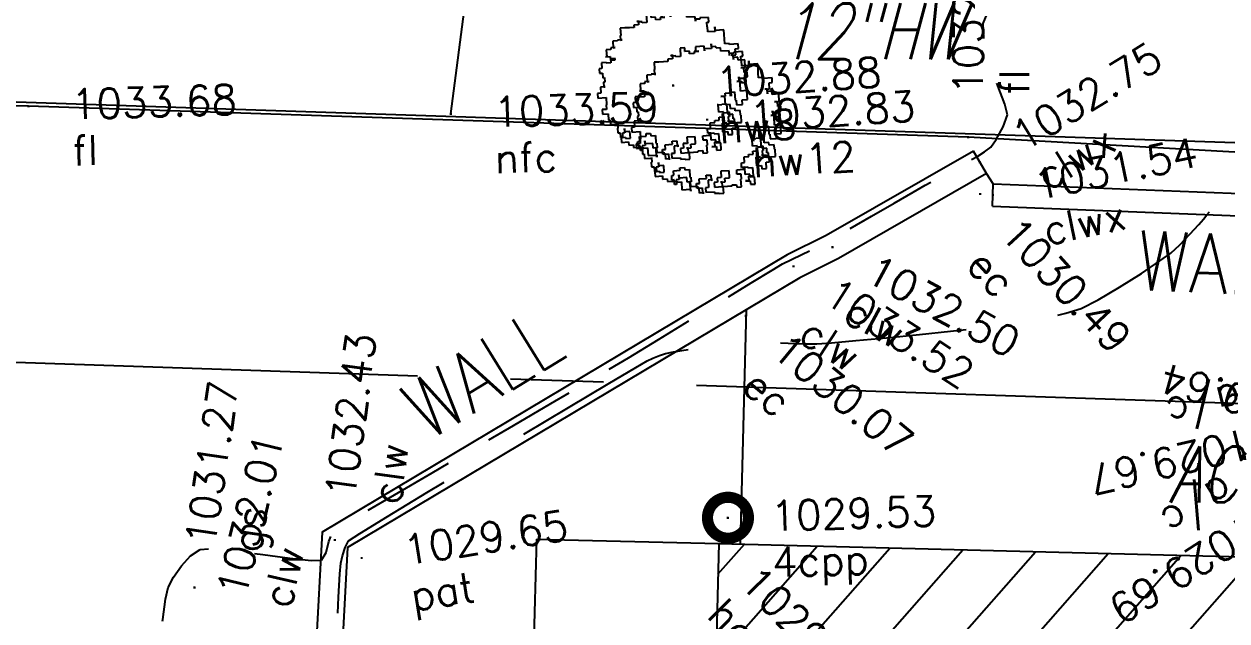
# Model space of a CAD drawing. Extents: x 1086 to 1385, y 787 to 1056.
# Drawn here: x 1206.49 to 1238.8, y 901.5 to 917.54 of the extents above; entities that cross this region are included whole.
import ezdxf

# ---------------------------------------------------------------- set-up
doc = ezdxf.new("R2010")
doc.units = 0
doc.header["$LTSCALE"] = 20
doc.header["$MEASUREMENT"] = 0
doc.header["$PDMODE"] = 2
doc.header["$PDSIZE"] = 0.025
for name, pattern in [('CENTER2', [1.125, 0.75, -0.125, 0.125, -0.125]), ('HIDDEN', [0.375, 0.25, -0.125]), ('HIDDEN2', [0.1875, 0.125, -0.0625])]:
    doc.linetypes.add(name, pattern=pattern)
doc.layers.get('0').update_dxf_attribs({"linetype": 'CONTINUOUS'})
for name, color, linetype in [('BSL', 1, 'CENTER2'), ('CONC', 8, 'CONTINUOUS'), ('CONT-MJR', 41, 'HIDDEN'), ('CONT-MNR', 35, 'HIDDEN2'), ('DESC', 2, 'CONTINUOUS'), ('ELEV', 6, 'CONTINUOUS'), ('FNCE', 1, 'FENCELINE3'), ('HATCH', 1, 'CONTINUOUS'), ('HOUSE', 7, 'CONTINUOUS'), ('PL', 5, 'CONTINUOUS'), ('PTS', 2, 'CONTINUOUS'), ('PTS-GS', 6, 'CONTINUOUS'), ('PTS-TREES', 1, 'CONTINUOUS'), ('TEXTM', 2, 'CONTINUOUS'), ('TREE-LBLS', 1, 'CONTINUOUS'), ('TREES', 84, 'CONTINUOUS'), ('WALL', 191, 'CONTINUOUS')]:
    doc.layers.add(name, color=color, linetype=linetype)
doc.styles.add('L60', font='simplex.shx', dxfattribs={"width": 0.75, "oblique": 15, "height": 1.5})
doc.styles.add('L80', font='simplex.shx', dxfattribs={"width": 0.85, "height": 1.6})
doc.styles.add('S6', font='SIMPLEX', dxfattribs={"height": 0.083333})
doc.styles.get("Standard").update_dxf_attribs({"font": 'ROMANS'})
doc.linetypes.add('FENCELINE3', pattern='A,0.09,-0.09,["X",STANDARD,S=0.05,R=0,X=-0.065,Y=-0.017],0', length=0.18)

# ---------------------------------------------------------------- blocks, each defined once
blk = doc.blocks.new('POINT')
blk.add_point((0, 0))
at = {"layer": 'DESC', "style": 'S6'}
blk.add_attdef('DESC', (0.1191, -0.1698), '', height=0.0833, dxfattribs=at)
at = {"layer": 'ELEV', "style": 'S6'}
blk.add_attdef('ELEV', (0.1191, -0.0403), '', height=0.0833, dxfattribs=at)
blk = doc.blocks.new('CG_T30')
for p, q in [((-0.03, 0.1225), (-0.0378, 0.1225)), ((-0.0378, 0.1225), (-0.0378, 0.1087)), ((-0.03, 0.1165), (-0.03, 0.1225)), ((0.0027, 0.1233), (-0.012, 0.1233)), ((-0.012, 0.1233), (-0.012, 0.1233)), ((-0.012, 0.1233), (-0.012, 0.1156)), ((0.0027, 0.1156), (0.0027, 0.1233)), ((0.0148, 0.1217), (0.0148, 0.1268)), ((0.0148, 0.1268), (0.0148, 0.119)), ((0.0226, 0.1217), (0.0148, 0.1217)), ((0.0226, 0.119), (0.0226, 0.1217)), ((-0.0749, 0.1017), (-0.0826, 0.1017)), ((-0.0826, 0.1017), (-0.0826, 0.0897)), ((-0.0671, 0.1017), (-0.0749, 0.1017)), ((-0.0749, 0.1017), (-0.0749, 0.1017)), ((-0.0594, 0.1017), (-0.0671, 0.1017)), ((-0.0671, 0.1017), (-0.0671, 0.1017)), ((-0.0516, 0.1053), (-0.0594, 0.1053)), ((-0.0594, 0.1053), (-0.0594, 0.1017)), ((-0.0534, 0.1113), (-0.0542, 0.1113)), ((-0.0542, 0.1113), (-0.0542, 0.1113)), ((-0.0534, 0.1104), (-0.0534, 0.1113)), ((-0.0455, 0.1104), (-0.0534, 0.1104)), ((-0.0516, 0.113), (-0.0516, 0.1053)), ((-0.0516, 0.1053), (-0.0516, 0.1053)), ((-0.0455, 0.1087), (-0.0455, 0.1104)), ((-0.0378, 0.1087), (-0.0455, 0.1087)), ((-0.0378, 0.1087), (-0.0378, 0.1087)), ((-0.0223, 0.1165), (-0.03, 0.1165)), ((-0.0223, 0.1121), (-0.0223, 0.1165)), ((-0.0145, 0.1121), (-0.0223, 0.1121)), ((-0.0068, 0.1156), (-0.0145, 0.1156)), ((-0.0145, 0.1156), (-0.0145, 0.1121)), ((-0.012, 0.1156), (-0.0068, 0.1156)), ((0.0148, 0.119), (0.0027, 0.119)), ((0.0027, 0.119), (0.0027, 0.1156)), ((0.0303, 0.119), (0.0226, 0.119)), ((0.0303, 0.113), (0.0303, 0.119)), ((0.0441, 0.113), (0.0303, 0.113)), ((0.0441, 0.1053), (0.0441, 0.113)), ((0.0518, 0.1087), (0.0441, 0.1087)), ((0.0441, 0.1087), (0.0441, 0.1053)), ((0.0665, 0.1104), (0.0518, 0.1104)), ((0.0518, 0.1104), (0.0518, 0.1087)), ((0.0631, 0.0949), (0.0631, 0.1026)), ((0.0631, 0.1026), (0.0665, 0.1026)), ((0.0665, 0.1026), (0.0665, 0.1104)), ((-0.0887, 0.0811), (-0.0964, 0.0811)), ((-0.0964, 0.0811), (-0.0964, 0.0698)), ((-0.0809, 0.0819), (-0.0887, 0.0819)), ((-0.0887, 0.0819), (-0.0887, 0.0811)), ((-0.0826, 0.0897), (-0.0835, 0.0897)), ((-0.0835, 0.0897), (-0.0835, 0.0819)), ((-0.0835, 0.0819), (-0.0809, 0.0819)), ((0.0639, 0.0949), (0.0631, 0.0949)), ((0.0639, 0.0862), (0.0639, 0.0949)), ((0.076, 0.0862), (0.0639, 0.0862)), ((0.076, 0.088), (0.076, 0.094)), ((0.076, 0.094), (0.076, 0.0862)), ((0.0907, 0.088), (0.076, 0.088)), ((0.0907, 0.0802), (0.0907, 0.088)), ((-0.1008, 0.0673), (-0.1085, 0.0673)), ((-0.1085, 0.0673), (-0.1085, 0.0552)), ((-0.093, 0.0698), (-0.1008, 0.0698)), ((-0.1008, 0.0698), (-0.1008, 0.0673)), ((-0.0964, 0.0698), (-0.093, 0.0698)), ((0.0907, 0.0725), (0.0907, 0.0802)), ((0.0907, 0.0802), (0.0907, 0.0802)), ((0.0907, 0.0647), (0.0907, 0.0725)), ((0.0907, 0.0725), (0.0907, 0.0725)), ((0.0984, 0.0647), (0.0907, 0.0647)), ((0.0907, 0.0647), (0.0907, 0.0647)), ((0.0984, 0.0629), (0.0984, 0.0647)), ((0.1131, 0.0629), (0.0984, 0.0629)), ((0.1131, 0.0552), (0.1131, 0.0629)), ((-0.1102, 0.0457), (-0.118, 0.0457)), ((-0.118, 0.0457), (-0.118, 0.0362)), ((-0.1085, 0.0552), (-0.1102, 0.0552)), ((-0.1102, 0.0552), (-0.1024, 0.0552)), ((-0.1102, 0.0448), (-0.1102, 0.0457)), ((-0.1024, 0.0448), (-0.1102, 0.0448)), ((-0.1024, 0.0552), (-0.1024, 0.0491)), ((-0.0947, 0.0517), (-0.1024, 0.0517)), ((-0.1024, 0.0517), (-0.1024, 0.0448)), ((-0.1024, 0.0491), (-0.0947, 0.0491)), ((-0.0947, 0.0491), (-0.0947, 0.0517)), ((0.1036, 0.0448), (0.1001, 0.0448)), ((0.1001, 0.0448), (0.1079, 0.0448)), ((0.1036, 0.037), (0.1036, 0.0448)), ((0.1114, 0.0406), (0.1036, 0.0406)), ((0.1036, 0.0406), (0.1036, 0.037)), ((0.1079, 0.0448), (0.1079, 0.0552)), ((0.1079, 0.0552), (0.1131, 0.0552)), ((0.1114, 0.0354), (0.1114, 0.0406)), ((-0.118, 0.0362), (-0.1223, 0.0362)), ((-0.1223, 0.0362), (-0.1223, 0.0284)), ((-0.1223, 0.0284), (-0.1171, 0.0284)), ((-0.1171, 0.0284), (-0.1171, 0.0206)), ((-0.1171, 0.0206), (-0.1145, 0.0206)), ((-0.1145, 0.0206), (-0.1145, 0.0129)), ((0.1226, 0.0354), (0.1114, 0.0354)), ((0.12, 0.0224), (0.1148, 0.0224)), ((0.1148, 0.0224), (0.1226, 0.0224)), ((0.12, 0.0146), (0.12, 0.0224)), ((0.1226, 0.0224), (0.1226, 0.0354)), ((-0.1145, 0.0051), (-0.1223, 0.0051)), ((-0.1223, 0.0051), (-0.1223, -0.0052)), ((-0.1145, 0.0129), (-0.1163, 0.0129)), ((-0.1163, 0.0129), (-0.1163, 0.0051)), ((-0.1163, 0.0051), (-0.1145, 0.0051)), ((0.1105, 0), (0.1071, 0)), ((0.1071, 0), (0.1148, 0)), ((0.1105, 0.0051), (0.1105, 0.0078)), ((0.1105, 0.0078), (0.1105, 0)), ((0.1182, 0.0051), (0.1105, 0.0051)), ((0.1123, -0.0026), (0.1123, 0.0051)), ((0.1123, 0.0051), (0.1182, 0.0051)), ((0.1148, 0), (0.1148, -0.0026)), ((0.1251, 0.0146), (0.12, 0.0146)), ((0.1226, -0.0026), (0.1226, 0.0069)), ((0.1226, 0.0069), (0.1251, 0.0069)), ((0.1251, 0.0069), (0.1251, 0.0146)), ((-0.1223, -0.0052), (-0.1275, -0.0052)), ((-0.1275, -0.0052), (-0.1275, -0.013)), ((-0.1275, -0.013), (-0.1137, -0.013)), ((-0.1137, -0.013), (-0.1137, -0.025)), ((0.0864, -0.0234), (0.0864, -0.0182)), ((0.0864, -0.0182), (0.0941, -0.0182)), ((0.0941, -0.0182), (0.0941, -0.0173)), ((0.0941, -0.0173), (0.1019, -0.0173)), ((0.1019, -0.0173), (0.1019, -0.0311)), ((0.1123, -0.0164), (0.1123, -0.0026)), ((0.1123, -0.0026), (0.1123, -0.0026)), ((0.1226, -0.0164), (0.1123, -0.0164)), ((0.1148, -0.0026), (0.1226, -0.0026)), ((0.1226, -0.0311), (0.1226, -0.0164)), ((-0.1145, -0.0328), (-0.1215, -0.0328)), ((-0.1215, -0.0328), (-0.1215, -0.0406)), ((-0.1137, -0.025), (-0.1145, -0.025)), ((-0.1145, -0.025), (-0.1145, -0.0328)), ((0.0734, -0.0371), (0.0717, -0.0371)), ((0.0717, -0.0371), (0.0795, -0.0371)), ((0.0734, -0.0492), (0.0734, -0.0371)), ((0.0855, -0.0234), (0.0786, -0.0234)), ((0.0786, -0.0234), (0.0864, -0.0234)), ((0.0795, -0.0371), (0.0795, -0.0363)), ((0.0795, -0.0363), (0.0872, -0.0363)), ((0.0855, -0.038), (0.0855, -0.0234)), ((0.0932, -0.038), (0.0855, -0.038)), ((0.0872, -0.0363), (0.0872, -0.0501)), ((0.0932, -0.0449), (0.0932, -0.038)), ((0.1019, -0.0311), (0.1036, -0.0311)), ((0.1036, -0.0311), (0.1036, -0.0389)), ((0.1036, -0.0389), (0.1139, -0.0389)), ((0.1139, -0.0389), (0.1139, -0.0311)), ((0.1139, -0.0311), (0.1226, -0.0311)), ((0.1139, -0.0389), (0.1139, -0.0389)), ((-0.1215, -0.0406), (-0.112, -0.0406)), ((-0.112, -0.0406), (-0.112, -0.0509)), ((-0.112, -0.0509), (-0.1094, -0.0509)), ((-0.1094, -0.0509), (-0.1094, -0.0587)), ((-0.1094, -0.0587), (-0.0973, -0.0587)), ((-0.0973, -0.0587), (-0.0973, -0.0578)), ((-0.0973, -0.0578), (-0.0973, -0.0656)), ((0.0812, -0.0492), (0.0734, -0.0492)), ((0.0734, -0.063), (0.0734, -0.0578)), ((0.0734, -0.0578), (0.0812, -0.0578)), ((0.0812, -0.0518), (0.0812, -0.0492)), ((0.0889, -0.0518), (0.0812, -0.0518)), ((0.0812, -0.0578), (0.0812, -0.0682)), ((0.0872, -0.0501), (0.0907, -0.0501)), ((0.0889, -0.0544), (0.0889, -0.0518)), ((0.0967, -0.0544), (0.0889, -0.0544)), ((0.0907, -0.0578), (0.0889, -0.0578)), ((0.0889, -0.0578), (0.0889, -0.0656)), ((0.0907, -0.0501), (0.0907, -0.0578)), ((0.101, -0.0449), (0.0932, -0.0449)), ((0.0967, -0.0621), (0.0967, -0.0544)), ((0.0967, -0.0544), (0.0967, -0.0544)), ((0.101, -0.0492), (0.101, -0.0449)), ((0.1096, -0.0492), (0.101, -0.0492)), ((0.1096, -0.0569), (0.1096, -0.0492)), ((0.1105, -0.0569), (0.1096, -0.0569)), ((0.1105, -0.069), (0.1105, -0.0569)), ((-0.0973, -0.0656), (-0.0981, -0.0656)), ((-0.0981, -0.0656), (-0.0981, -0.0733)), ((-0.0981, -0.0733), (-0.0939, -0.0733)), ((-0.0939, -0.0733), (-0.0939, -0.0812)), ((-0.0861, -0.0742), (-0.0904, -0.0742)), ((-0.0904, -0.0742), (-0.0904, -0.082)), ((-0.0861, -0.0725), (-0.0861, -0.0665)), ((-0.0861, -0.0665), (-0.0861, -0.0742)), ((-0.0775, -0.0725), (-0.0861, -0.0725)), ((-0.0775, -0.0837), (-0.0775, -0.0725)), ((-0.0507, -0.082), (-0.0507, -0.0777)), ((-0.0507, -0.0777), (-0.043, -0.0777)), ((-0.043, -0.0777), (-0.043, -0.082)), ((0.0527, -0.0837), (0.0527, -0.076)), ((0.0527, -0.076), (0.0579, -0.076)), ((0.0579, -0.076), (0.0579, -0.0665)), ((0.0579, -0.0665), (0.0579, -0.0665)), ((0.0579, -0.0665), (0.0657, -0.0665)), ((0.0657, -0.0665), (0.0657, -0.063)), ((0.0657, -0.063), (0.0734, -0.063)), ((0.0855, -0.0682), (0.0777, -0.0682)), ((0.0777, -0.0682), (0.0777, -0.0829)), ((0.0812, -0.0682), (0.0855, -0.0682)), ((0.0889, -0.0656), (0.0872, -0.0656)), ((0.0872, -0.0656), (0.095, -0.0656)), ((0.0941, -0.0881), (0.0941, -0.0777)), ((0.0941, -0.0777), (0.1001, -0.0777)), ((0.095, -0.0656), (0.095, -0.069)), ((0.095, -0.069), (0.1027, -0.069)), ((0.0993, -0.0621), (0.0967, -0.0621)), ((0.0993, -0.0699), (0.0993, -0.0621)), ((0.1001, -0.0699), (0.0993, -0.0699)), ((0.1001, -0.0777), (0.1001, -0.0699)), ((0.1027, -0.069), (0.1027, -0.069)), ((0.1027, -0.069), (0.1105, -0.069)), ((-0.0939, -0.0812), (-0.0853, -0.0812)), ((-0.0904, -0.082), (-0.093, -0.082)), ((-0.093, -0.082), (-0.093, -0.0897)), ((-0.093, -0.0897), (-0.0809, -0.0897)), ((-0.0853, -0.0812), (-0.0853, -0.0837)), ((-0.0853, -0.0837), (-0.0775, -0.0837)), ((-0.0809, -0.0897), (-0.0809, -0.0949)), ((-0.0809, -0.0949), (-0.0732, -0.0949)), ((-0.0732, -0.0949), (-0.0732, -0.0993)), ((-0.0732, -0.0993), (-0.0654, -0.0993)), ((-0.0654, -0.0975), (-0.0654, -0.0897)), ((-0.0654, -0.0897), (-0.0619, -0.0897)), ((-0.0619, -0.0975), (-0.0654, -0.0975)), ((-0.0654, -0.0993), (-0.0654, -0.1001)), ((-0.0654, -0.1001), (-0.0576, -0.1001)), ((-0.0619, -0.0897), (-0.0619, -0.082)), ((-0.0619, -0.082), (-0.0507, -0.082)), ((-0.0619, -0.1053), (-0.0619, -0.0975)), ((-0.0534, -0.0975), (-0.0585, -0.0975)), ((-0.0585, -0.0975), (-0.0585, -0.1053)), ((-0.0576, -0.1001), (-0.0576, -0.1018)), ((-0.0534, -0.0949), (-0.0534, -0.0897)), ((-0.0534, -0.0897), (-0.0534, -0.0975)), ((-0.0404, -0.0949), (-0.0534, -0.0949)), ((-0.043, -0.082), (-0.0352, -0.082)), ((-0.0404, -0.1027), (-0.0404, -0.0949)), ((-0.0352, -0.082), (-0.0352, -0.0949)), ((-0.0352, -0.0949), (-0.0335, -0.0949)), ((-0.0335, -0.0949), (-0.0335, -0.1027)), ((-0.0197, -0.1061), (-0.0197, -0.0984)), ((-0.0197, -0.0984), (-0.0076, -0.0984)), ((-0.0076, -0.0984), (-0.0076, -0.0933)), ((-0.0076, -0.0933), (0.0001, -0.0933)), ((0.0001, -0.0933), (0.0001, -0.1018)), ((0.0174, -0.0984), (0.0105, -0.0984)), ((0.0105, -0.0984), (0.0105, -0.1061)), ((0.0312, -0.0881), (0.0174, -0.0881)), ((0.0174, -0.0881), (0.0174, -0.0984)), ((0.0234, -0.1061), (0.0234, -0.1001)), ((0.0234, -0.1001), (0.0312, -0.1001)), ((0.0312, -0.1001), (0.0312, -0.0881)), ((0.0441, -0.0949), (0.0441, -0.0872)), ((0.0441, -0.0872), (0.0553, -0.0872)), ((0.051, -0.0949), (0.0441, -0.0949)), ((0.051, -0.1036), (0.051, -0.0949)), ((0.0579, -0.0837), (0.0527, -0.0837)), ((0.0553, -0.0872), (0.0553, -0.0837)), ((0.0553, -0.0837), (0.0631, -0.0837)), ((0.0579, -0.0958), (0.0579, -0.0837)), ((0.0657, -0.0958), (0.0579, -0.0958)), ((0.0631, -0.0837), (0.0631, -0.0854)), ((0.0631, -0.0854), (0.0709, -0.0854)), ((0.0709, -0.0993), (0.0631, -0.0993)), ((0.0631, -0.0993), (0.0631, -0.107)), ((0.0657, -0.101), (0.0657, -0.0958)), ((0.0709, -0.0854), (0.0709, -0.0993)), ((0.0777, -0.0829), (0.0864, -0.0829)), ((0.0864, -0.0829), (0.0864, -0.0881)), ((0.0864, -0.0881), (0.0941, -0.0881)), ((-0.0585, -0.1053), (-0.0619, -0.1053)), ((-0.0576, -0.1018), (-0.0498, -0.1018)), ((-0.0498, -0.1018), (-0.0498, -0.1148)), ((-0.0498, -0.1148), (-0.0352, -0.1148)), ((-0.0343, -0.1027), (-0.0404, -0.1027)), ((-0.0335, -0.1027), (-0.0361, -0.1027)), ((-0.0361, -0.1027), (-0.0361, -0.1105)), ((-0.0361, -0.1105), (-0.0231, -0.1105)), ((-0.0352, -0.1182), (-0.0352, -0.1105)), ((-0.0352, -0.1105), (-0.0343, -0.1105)), ((-0.0352, -0.1148), (-0.0352, -0.1182)), ((-0.0343, -0.1105), (-0.0343, -0.1027)), ((-0.0249, -0.1139), (-0.0249, -0.1061)), ((-0.0249, -0.1061), (-0.0197, -0.1061)), ((-0.0206, -0.1139), (-0.0249, -0.1139)), ((-0.0231, -0.1105), (-0.0231, -0.1139)), ((-0.0231, -0.1139), (-0.0154, -0.1139)), ((-0.0206, -0.1225), (-0.0206, -0.1139)), ((-0.0154, -0.1139), (-0.0154, -0.1225)), ((-0.005, -0.1139), (-0.0102, -0.1139)), ((-0.0102, -0.1139), (-0.0102, -0.1217)), ((0.0027, -0.1018), (-0.005, -0.1018)), ((-0.005, -0.1018), (-0.005, -0.1139)), ((0.0001, -0.1018), (0.0027, -0.1018)), ((0.0105, -0.1061), (0.0053, -0.1061)), ((0.0053, -0.1061), (0.0053, -0.1139)), ((0.0053, -0.1139), (0.0183, -0.1139)), ((0.0183, -0.1061), (0.0156, -0.1061)), ((0.0156, -0.1061), (0.0234, -0.1061)), ((0.0183, -0.1139), (0.0183, -0.1061)), ((0.0199, -0.1139), (0.0183, -0.1139)), ((0.0183, -0.1139), (0.0183, -0.1139)), ((0.0183, -0.1139), (0.0269, -0.1139)), ((0.0199, -0.1252), (0.0199, -0.1139)), ((0.0269, -0.1139), (0.0269, -0.1139)), ((0.0269, -0.1139), (0.0346, -0.1139)), ((0.0346, -0.1139), (0.0346, -0.1122)), ((0.0346, -0.1122), (0.0424, -0.1122)), ((0.0424, -0.1122), (0.0424, -0.1165)), ((0.0424, -0.1165), (0.0501, -0.1165)), ((0.0501, -0.1165), (0.0501, -0.1036)), ((0.0501, -0.1036), (0.051, -0.1036)), ((0.0631, -0.107), (0.0579, -0.107)), ((0.0579, -0.107), (0.0657, -0.107)), ((0.0734, -0.101), (0.0657, -0.101)), ((0.0657, -0.107), (0.0657, -0.1131)), ((0.0657, -0.1131), (0.0734, -0.1131)), ((0.0734, -0.1131), (0.0734, -0.101)), ((0.0734, -0.101), (0.0734, -0.101)), ((-0.0128, -0.1225), (-0.0206, -0.1225)), ((-0.0154, -0.1225), (-0.0128, -0.1225)), ((-0.0102, -0.1217), (0.0044, -0.1217)), ((0.0044, -0.1217), (0.0044, -0.1243)), ((0.0044, -0.1243), (0.0122, -0.1243)), ((0.0122, -0.1243), (0.0122, -0.1252)), ((0.0122, -0.1252), (0.0199, -0.1252))]:
    blk.add_line(p, q)

msp = doc.modelspace()

# ---------------------------------------------------------------- hatches: boundary and pattern name
at = {"layer": 'HATCH'}
h = msp.add_hatch(dxfattribs=at)
h.set_pattern_fill('ANSI31', color=256, scale=12, angle=3.6501, style=0)
h.set_pattern_definition([(48.65011, (-3558.6514, -1556.3679), (-1.1260337, 0.9909834), [])])
h.paths.add_polyline_path([(1249.875, 903.127), (1269.692, 902.622), (1269.019, 876.249), (1237.128, 877.062), (1237.516, 892.288), (1227.866, 892.534), (1228.069, 900.497), (1249.793, 899.943)], flags=16)
h.paths.add_polyline_path([(1246.952, 906.203), (1272.767, 905.544), (1271.941, 873.173), (1234.052, 874.14), (1234.441, 889.365), (1224.79, 889.612), (1225.146, 903.573), (1246.871, 903.018)])

# ---------------------------------------------------------------- linework, layer by layer
at = {"layer": 'BSL'}
msp.add_line((1157.086, 910.092), (1275.014, 906.144), dxfattribs=at)
at = {"layer": 'CONC'}
for p, q in [((1232.521, 913.244), (1232.335, 913.517)), ((1225.882, 909.859), (1225.721, 903.558))]:
    msp.add_line(p, q, dxfattribs=at)
at = {"layer": 'CONT-MJR', "elevation": 1030, "flags": 128}
msp.add_lwpolyline([(1143.045, 871.118), (1143.576, 871.332), (1144.296, 871.654), (1144.905, 871.977), (1145.358, 872.297), (1145.741, 872.758), (1146.077, 873.373), (1146.389, 874.074), (1146.7, 874.796), (1147.032, 875.47), (1147.407, 876.03), (1147.847, 876.408), (1148.401, 876.589), (1149.257, 876.718), (1150.325, 876.797), (1151.519, 876.827), (1152.749, 876.808), (1153.929, 876.741), (1154.97, 876.627), (1155.784, 876.466), (1156.282, 876.259), (1156.632, 875.856), (1156.896, 875.283), (1157.093, 874.604), (1157.246, 873.883), (1157.375, 873.186), (1157.502, 872.578), (1157.649, 872.124), (1157.874, 871.67), (1158.156, 871.16), (1158.472, 870.624), (1158.801, 870.096), (1159.119, 869.606), (1159.405, 869.187), (1159.73, 868.753), (1160.207, 868.148), (1160.765, 867.456), (1161.335, 866.764), (1161.844, 866.157), (1162.222, 865.72), (1162.399, 865.539), (1162.554, 865.512), (1162.741, 865.522), (1162.905, 865.532), (1163.183, 865.526), (1163.815, 865.511), (1164.673, 865.49), (1165.63, 865.467), (1166.559, 865.445), (1167.33, 865.428), (1167.818, 865.418), (1168.297, 865.407), (1168.852, 865.393), (1169.433, 865.381), (1169.988, 865.379), (1170.467, 865.392), (1170.952, 865.441), (1171.984, 865.56), (1173.453, 865.735), (1175.253, 865.952), (1177.276, 866.197), (1179.414, 866.457), (1181.558, 866.718), (1183.601, 866.967), (1185.436, 867.188), (1186.954, 867.369), (1188.048, 867.496), (1188.609, 867.556), (1189.186, 867.592), (1189.85, 867.621), (1190.558, 867.644), (1191.266, 867.666), (1191.93, 867.687), (1192.506, 867.712), (1193.083, 867.735), (1193.747, 867.757), (1194.455, 867.783), (1195.16, 867.821), (1195.821, 867.878), (1196.39, 867.959), (1196.914, 868.103), (1197.676, 868.363), (1198.61, 868.703), (1199.649, 869.083), (1200.727, 869.466), (1201.775, 869.813), (1202.729, 870.087), (1203.521, 870.249), (1204.328, 870.311), (1205.316, 870.317), (1206.404, 870.281), (1207.508, 870.218), (1208.549, 870.142), (1209.444, 870.067), (1210.112, 870.006), (1210.47, 869.974), (1210.877, 869.929), (1211.349, 869.865), (1211.821, 869.809), (1212.228, 869.788), (1212.595, 869.812), (1213.15, 869.87), (1213.788, 869.949), (1214.4, 870.037), (1214.879, 870.122), (1215.119, 870.191), (1215.297, 870.386), (1215.446, 870.653), (1215.49, 870.857), (1215.386, 870.957), (1215.211, 871.03), (1215.072, 871.112), (1214.963, 871.337), (1214.734, 871.867), (1214.421, 872.608), (1214.064, 873.467), (1213.7, 874.35), (1213.366, 875.165), (1213.1, 875.817), (1212.85, 876.443), (1212.509, 877.309), (1212.114, 878.318), (1211.703, 879.37), (1211.314, 880.369), (1210.985, 881.215), (1210.753, 881.81), (1210.657, 882.057), (1210.597, 882.269), (1210.497, 882.451), (1210.272, 882.477), (1209.943, 882.463), (1209.754, 882.471), (1209.733, 882.565), (1209.741, 882.672), (1209.742, 882.948), (1209.748, 883.625), (1209.763, 884.546), (1209.789, 885.555), (1209.83, 886.494), (1209.889, 887.208), (1209.97, 887.54), (1210.231, 887.619), (1210.595, 887.595), (1210.929, 887.541), (1211.097, 887.533), (1211.118, 887.666), (1211.1, 887.815), (1211.11, 888.116), (1211.136, 888.863), (1211.173, 889.91), (1211.217, 891.108), (1211.261, 892.309), (1211.302, 893.366), (1211.334, 894.129), (1211.352, 894.453), (1211.408, 894.631), (1211.484, 894.829), (1211.518, 894.971), (1211.422, 895.122), (1211.367, 895.262), (1211.612, 895.267), (1212.188, 895.223), (1212.933, 895.155), (1213.684, 895.089), (1214.278, 895.049), (1214.551, 895.061), (1214.625, 895.21), (1214.643, 895.42), (1214.651, 895.607), (1214.665, 895.865), (1214.686, 896.377), (1214.711, 897.018), (1214.735, 897.659), (1214.757, 898.175), (1214.778, 898.652), (1214.811, 899.412), (1214.852, 900.329), (1214.896, 901.277), (1214.938, 902.131), (1214.972, 902.763), (1214.993, 903.05), (1215.039, 903.249), (1215.11, 903.47), (1215.205, 903.646), (1215.504, 903.844), (1216.246, 904.302), (1217.304, 904.945), (1218.553, 905.698), (1219.865, 906.485), (1221.115, 907.233), (1222.176, 907.865), (1222.922, 908.308), (1223.227, 908.486), (1223.379, 908.557), (1223.555, 908.63), (1223.714, 908.684), (1223.934, 908.727), (1224.361, 908.799), (1224.888, 908.881), (1225.409, 908.952), (1225.815, 908.992), (1226.17, 908.998), (1226.582, 908.983), (1227.012, 908.961), (1227.424, 908.944), (1227.779, 908.943), (1228.172, 908.97), (1228.832, 909.028), (1229.654, 909.105), (1230.536, 909.192), (1231.373, 909.279), (1232.062, 909.356), (1232.498, 909.411), (1232.934, 909.476), (1233.441, 909.555), (1233.967, 909.65), (1234.465, 909.763), (1234.883, 909.896), (1235.339, 910.122), (1235.914, 910.461), (1236.501, 910.836), (1236.994, 911.169), (1237.287, 911.381), (1237.527, 911.604), (1237.803, 911.892), (1238.039, 912.152), (1238.162, 912.29), (1238.252, 912.41), (1238.352, 912.52), (1238.49, 912.588), (1238.709, 912.671), (1238.908, 912.724), (1239.243, 912.718), (1240.054, 912.688), (1241.206, 912.64), (1242.563, 912.582), (1243.989, 912.519), (1245.351, 912.46), (1246.512, 912.41), (1247.337, 912.376), (1247.69, 912.365), (1247.964, 912.379), (1248.272, 912.41), (1248.507, 912.466), (1248.699, 912.573), (1248.895, 912.729), (1248.999, 912.904), (1248.921, 913.155), (1248.701, 913.564), (1248.422, 914.005), (1248.168, 914.352), (1247.872, 914.575), (1247.35, 914.888), (1246.726, 915.272), (1246.122, 915.706), (1245.661, 916.17), (1245.465, 916.644), (1245.588, 917.115), (1245.945, 917.578), (1246.448, 918.027), (1247.011, 918.455), (1247.546, 918.854), (1247.966, 919.218)], dxfattribs=at)
at = {"layer": 'CONT-MNR', "elevation": 1032, "flags": 128}
msp.add_lwpolyline([(1191.707, 878.876), (1194.782, 881.176), (1195.585, 881.59), (1196.213, 881.925), (1196.773, 882.253), (1197.401, 882.645), (1198.075, 883.073), (1198.773, 883.513), (1199.473, 883.938), (1200.153, 884.323), (1200.792, 884.64), (1201.367, 884.864), (1202.109, 885.021), (1203.039, 885.118), (1204.057, 885.174), (1205.06, 885.209), (1205.947, 885.244), (1206.616, 885.297), (1206.965, 885.39), (1207.206, 885.748), (1207.387, 886.27), (1207.507, 886.752), (1207.563, 886.99), (1207.641, 887.101), (1207.717, 887.214), (1207.798, 887.501), (1207.988, 888.203), (1208.245, 889.168), (1208.528, 890.245), (1208.796, 891.282), (1209.008, 892.127), (1209.122, 892.629), (1209.194, 893.126), (1209.262, 893.748), (1209.322, 894.37), (1209.366, 894.863), (1209.391, 895.1), (1209.431, 895.312), (1209.505, 895.509), (1209.625, 895.592), (1209.79, 895.672), (1209.908, 895.769), (1209.933, 895.983), (1209.947, 896.45), (1209.956, 897.075), (1209.964, 897.759), (1209.976, 898.409), (1209.998, 898.927), (1210.034, 899.453), (1210.085, 900.127), (1210.147, 900.853), (1210.216, 901.536), (1210.288, 902.081), (1210.359, 902.394), (1210.505, 902.673), (1210.716, 902.978), (1210.963, 903.247), (1211.216, 903.418), (1211.559, 903.436), (1212.168, 903.378), (1212.903, 903.281), (1213.627, 903.182), (1214.198, 903.118), (1214.48, 903.126), (1214.606, 903.333), (1214.675, 903.63), (1214.772, 903.87), (1215.016, 904.035), (1215.599, 904.39), (1216.438, 904.886), (1217.446, 905.477), (1218.539, 906.115), (1219.632, 906.751), (1220.641, 907.337), (1221.479, 907.827), (1222.063, 908.172), (1222.719, 908.568), (1223.529, 909.061), (1224.406, 909.597), (1225.264, 910.122), (1226.017, 910.582), (1226.578, 910.922), (1226.861, 911.09), (1227.098, 911.21), (1227.377, 911.341), (1227.656, 911.473), (1227.894, 911.591), (1228.169, 911.745), (1228.656, 912.025), (1229.253, 912.371), (1229.859, 912.722), (1230.372, 913.02), (1230.691, 913.203), (1231.056, 913.406), (1231.501, 913.652), (1231.894, 913.868), (1232.102, 913.986), (1232.285, 914.098), (1232.452, 914.228), (1232.596, 914.432), (1232.789, 914.773), (1232.901, 915.093), (1232.832, 915.384), (1232.645, 915.878), (1232.428, 916.471), (1232.266, 917.063), (1232.245, 917.549), (1232.397, 917.921), (1232.687, 918.352), (1233.062, 918.813), (1233.469, 919.275), (1233.855, 919.709), (1234.166, 920.085)], dxfattribs=at)
at = {"layer": 'FNCE'}
msp.add_line((1217.95, 915.121), (1219.002, 923.148), dxfattribs=at)
msp.add_lwpolyline([(1248.034, 913.856), (1240.113, 914.027), (1231.849, 914.494), (1206.607, 915.326), (1183.109, 915.925), (1174.176, 916.349), (1163.892, 911.423), (1163.642, 904.391), (1163.114, 885.972), (1162.8, 873.507), (1178.151, 872.351), (1184.669, 872.201), (1187.876, 874.333), (1198.251, 873.662), (1201.094, 871.24), (1211.622, 870.324), (1216.561, 870.405), (1226.726, 870.752), (1230.805, 870.408), (1235.137, 870.445), (1235.232, 871.622), (1235.296, 874.108)], dxfattribs=at)
at = {"layer": 'HOUSE', "color": 2}
for q in [(1220.12, 898.699), (1225.146, 903.573)]:
    msp.add_line((1220.248, 903.697), q, dxfattribs=at)
at = {"layer": 'HOUSE'}
for q in [(1224.79, 889.612), (1246.871, 903.018)]:
    msp.add_line((1225.146, 903.573), q, dxfattribs=at)
at = {"layer": 'PL'}
msp.add_line((1155.188, 917.16), (1305.104, 912.141), dxfattribs=at)
at = {"layer": 'TEXTM', "const_width": 0.3}
msp.add_lwpolyline([(1224.844, 904.268, 1), (1225.944, 904.269, 1)], format="xyb", close=True, dxfattribs=at)
at = {"layer": 'WALL'}
for p, q in [((1232.335, 913.517), (1231.987, 914.124)), ((1232.497, 912.645), (1232.521, 913.244))]:
    msp.add_line(p, q, dxfattribs=at)
for points in [[(1231.987, 914.124), (1228.035, 911.853), (1226.985, 911.334), (1214.496, 903.877), (1214.329, 900.724)], [(1232.335, 913.517), (1228.365, 911.235), (1227.32, 910.718), (1215.175, 903.467), (1214.72, 894.86), (1209.014, 895.22)], [(1232.521, 913.244), (1238.906, 912.989), (1248.233, 912.746)], [(1232.497, 912.645), (1238.886, 912.389), (1248.217, 912.146)]]:
    msp.add_lwpolyline(points, dxfattribs=at)

# ---------------------------------------------------------------- block references
at = {"layer": 'PTS'}
ref = msp.add_blockref('POINT', (1231.849, 914.494), dxfattribs=dict(at, xscale=9.6, yscale=9.6, zscale=9.6, rotation=89.76368135812042))
ref.add_attrib('ELEV', '1032.50', (1232.241, 915.635), dxfattribs={"layer": 'ELEV', "height": 0.8, "rotation": 89.7637, "style": 'S6'})
ref.add_attrib('DESC', 'fl', (1233.484, 915.63), dxfattribs={"layer": 'DESC', "height": 0.8, "rotation": 89.7637, "style": 'S6'})
ref = msp.add_blockref('POINT', (1232.161, 913.821), dxfattribs=dict(at, xscale=9.6, yscale=9.6, zscale=9.6, rotation=31.48979262575473))
ref.add_attrib('ELEV', '1032.75', (1233.338, 914.088), dxfattribs={"layer": 'ELEV', "height": 0.8, "rotation": 31.4898, "style": 'S6'})
ref.add_attrib('DESC', 'clwx', (1233.987, 913.028), dxfattribs={"layer": 'DESC', "height": 0.8, "rotation": 31.4898, "style": 'S6'})
ref = msp.add_blockref('POINT', (1206.607, 915.326), dxfattribs=dict(at, xscale=9.6, yscale=9.6, zscale=9.6, rotation=1.78283024572904))
ref.add_attrib('ELEV', '1033.68', (1207.762, 914.975), dxfattribs={"layer": 'ELEV', "height": 0.8, "rotation": 1.7828, "style": 'S6'})
ref.add_attrib('DESC', 'fl', (1207.8, 913.733), dxfattribs={"layer": 'DESC', "height": 0.8, "rotation": 1.7828, "style": 'S6'})
ref = msp.add_blockref('POINT', (1217.95, 915.121), dxfattribs=dict(at, xscale=9.6, yscale=9.6, zscale=9.6, rotation=1.78283024572904))
ref.add_attrib('ELEV', '1033.59', (1219.104, 914.77), dxfattribs={"layer": 'ELEV', "height": 0.8, "rotation": 1.7828, "style": 'S6'})
ref.add_attrib('DESC', 'nfc', (1219.143, 913.527), dxfattribs={"layer": 'DESC', "height": 0.8, "rotation": 1.7828, "style": 'S6'})
ref = msp.add_blockref('POINT', (1232.509, 912.944), dxfattribs=dict(at, xscale=9.6, yscale=9.6, zscale=9.6, rotation=11.86424600098446))
ref.add_attrib('ELEV', '1031.54', (1233.708, 912.801), dxfattribs={"layer": 'ELEV', "height": 0.8, "rotation": 11.8642, "style": 'S6'})
ref.add_attrib('DESC', 'clwx', (1233.963, 911.584), dxfattribs={"layer": 'DESC', "height": 0.8, "rotation": 11.8642, "style": 'S6'})
ref = msp.add_blockref('POINT', (1232.166, 912.97), dxfattribs=dict(at, xscale=9.6, yscale=9.6, zscale=9.6, rotation=313.0993544517308))
ref.add_attrib('ELEV', '1030.49', (1232.665, 911.871), dxfattribs={"layer": 'ELEV', "height": 0.8, "rotation": 313.0994, "style": 'S6'})
ref.add_attrib('DESC', 'ec', (1231.757, 911.021), dxfattribs={"layer": 'DESC', "height": 0.8, "rotation": 313.0994, "style": 'S6'})
ref = msp.add_blockref('POINT', (1228.2, 911.544), dxfattribs=dict(at, xscale=9.6, yscale=9.6, zscale=9.6, rotation=331.6235982737853))
ref.add_attrib('ELEV', '1032.50', (1229.022, 910.66), dxfattribs={"layer": 'ELEV', "height": 0.8, "rotation": 331.6236, "style": 'S6'})
ref.add_attrib('DESC', 'clw', (1228.432, 909.566), dxfattribs={"layer": 'DESC', "height": 0.8, "rotation": 331.6236, "style": 'S6'})
ref = msp.add_blockref('POINT', (1227.153, 911.026), dxfattribs=dict(at, xscale=9.6, yscale=9.6, zscale=9.6, rotation=327.424795038984))
ref.add_attrib('ELEV', '1033.52', (1227.908, 910.084), dxfattribs={"layer": 'ELEV', "height": 0.8, "rotation": 327.4248, "style": 'S6'})
ref.add_attrib('DESC', 'clw', (1227.239, 909.037), dxfattribs={"layer": 'DESC', "height": 0.8, "rotation": 327.4248, "style": 'S6'})
ref = msp.add_blockref('POINT', (1225.878, 909.696), dxfattribs=dict(at, xscale=9.6, yscale=9.6, zscale=9.6, rotation=320.4589208075666))
ref.add_attrib('ELEV', '1030.07', (1226.513, 908.67), dxfattribs={"layer": 'ELEV', "height": 0.8, "rotation": 320.4589, "style": 'S6'})
ref.add_attrib('DESC', 'ec', (1225.722, 907.711), dxfattribs={"layer": 'DESC', "height": 0.8, "rotation": 320.4589, "style": 'S6'})
ref = msp.add_blockref('POINT', (1214.836, 903.672), dxfattribs=dict(at, xscale=9.6, yscale=9.6, zscale=9.6, rotation=82.5010672820034))
ref.add_attrib('ELEV', '1032.43', (1215.368, 904.755), dxfattribs={"layer": 'ELEV', "height": 0.8, "rotation": 82.5011, "style": 'S6'})
ref.add_attrib('DESC', 'clw', (1216.601, 904.593), dxfattribs={"layer": 'DESC', "height": 0.8, "rotation": 82.5011, "style": 'S6'})
ref = msp.add_blockref('POINT', (1242.431, 906.545), dxfattribs=dict(at, xscale=9.6, yscale=9.6, zscale=9.6, rotation=164.2757868762887))
ref.add_attrib('ELEV', '1029.64', (1241.435, 907.227), dxfattribs={"layer": 'ELEV', "height": 0.8, "rotation": 164.2758, "style": 'S6'})
ref.add_attrib('DESC', 'a/c', (1241.772, 908.424), dxfattribs={"layer": 'DESC', "height": 0.8, "rotation": 164.2758, "style": 'S6'})
ref = msp.add_blockref('POINT', (1240.557, 906.576), dxfattribs=dict(at, xscale=9.6, yscale=9.6, zscale=9.6, rotation=193.4112027540222))
ref.add_attrib('ELEV', '1029.67', (1239.355, 906.688), dxfattribs={"layer": 'ELEV', "height": 0.8, "rotation": 193.4112, "style": 'S6'})
ref.add_attrib('DESC', 'a/c', (1239.067, 907.897), dxfattribs={"layer": 'DESC', "height": 0.8, "rotation": 193.4112, "style": 'S6'})
ref = msp.add_blockref('POINT', (1211.792, 901.058), dxfattribs=dict(at, xscale=9.6, yscale=9.6, zscale=9.6, rotation=76.54910347547404))
ref.add_attrib('ELEV', '1032.01', (1212.434, 902.08), dxfattribs={"layer": 'ELEV', "height": 0.8, "rotation": 76.5491, "style": 'S6'})
ref.add_attrib('DESC', 'clw', (1213.643, 901.791), dxfattribs={"layer": 'DESC', "height": 0.8, "rotation": 76.5491, "style": 'S6'})
ref = msp.add_blockref('POINT', (1240.495, 904.673), dxfattribs=dict(at, xscale=9.6, yscale=9.6, zscale=9.6, rotation=211.8997336684378))
ref.add_attrib('ELEV', '1029.69', (1239.32, 904.398), dxfattribs={"layer": 'ELEV', "height": 0.8, "rotation": 211.8997, "style": 'S6'})
ref.add_attrib('DESC', 'a/c', (1238.663, 905.453), dxfattribs={"layer": 'DESC', "height": 0.8, "rotation": 211.8997, "style": 'S6'})
ref = msp.add_blockref('POINT', (1225.394, 904.268), dxfattribs=dict(at, xscale=9.6, yscale=9.6, zscale=9.6, rotation=1.78283024572904))
ref.add_attrib('ELEV', '1029.53', (1226.549, 903.917), dxfattribs={"layer": 'ELEV', "height": 0.8, "rotation": 1.7828, "style": 'S6'})
ref.add_attrib('DESC', '4cpp', (1226.587, 902.675), dxfattribs={"layer": 'DESC', "height": 0.8, "rotation": 1.7828, "style": 'S6'})
ref = msp.add_blockref('POINT', (1215.557, 903.188), dxfattribs=dict(at, xscale=9.6, yscale=9.6, zscale=9.6, rotation=9.093984558249154))
ref.add_attrib('ELEV', '1029.65', (1216.747, 902.986), dxfattribs={"layer": 'ELEV', "height": 0.8, "rotation": 9.094, "style": 'S6'})
ref.add_attrib('DESC', 'pat', (1216.944, 901.759), dxfattribs={"layer": 'DESC', "height": 0.8, "rotation": 9.094, "style": 'S6'})
ref = msp.add_blockref('POINT', (1225.146, 903.573), dxfattribs=dict(at, xscale=9.6, yscale=9.6, zscale=9.6, rotation=314.6203243517979))
ref.add_attrib('ELEV', '1029.54', (1225.674, 902.487), dxfattribs={"layer": 'ELEV', "height": 0.8, "rotation": 314.6203, "style": 'S6'})
ref.add_attrib('DESC', 'hc', (1224.789, 901.614), dxfattribs={"layer": 'DESC', "height": 0.8, "rotation": 314.6203, "style": 'S6'})
at = {"layer": 'PTS-GS'}
ref = msp.add_blockref('POINT', (1211.065, 902.396), dxfattribs=dict(at, xscale=9.6, yscale=9.6, zscale=9.6, rotation=81.79879471830581))
ref.add_attrib('ELEV', '1031.27', (1211.611, 903.473), dxfattribs={"layer": 'ELEV', "height": 0.8, "rotation": 81.7988, "style": 'S6'})
ref.add_attrib('DESC', 'gs', (1212.841, 903.295), dxfattribs={"layer": 'DESC', "height": 0.8, "rotation": 81.7988, "style": 'S6'})
at = {"layer": 'PTS-TREES'}
ref = msp.add_blockref('POINT', (1223.925, 915.883), dxfattribs=dict(at, xscale=9.6, yscale=9.6, zscale=9.6, rotation=3.650108568028308))
ref.add_attrib('ELEV', '1032.88', (1225.091, 915.57), dxfattribs={"layer": 'ELEV', "height": 0.8, "rotation": 3.6501, "style": 'S6'})
ref.add_attrib('DESC', 'hw8', (1225.17, 914.329), dxfattribs={"layer": 'DESC', "height": 0.8, "rotation": 3.6501, "style": 'S6'})
ref = msp.add_blockref('POINT', (1224.835, 914.968), dxfattribs=dict(at, xscale=9.6, yscale=9.6, zscale=9.6, rotation=3.650108568028308))
ref.add_attrib('ELEV', '1032.83', (1226, 914.655), dxfattribs={"layer": 'ELEV', "height": 0.8, "rotation": 3.6501, "style": 'S6'})
ref.add_attrib('DESC', 'hw12', (1226.08, 913.414), dxfattribs={"layer": 'DESC', "height": 0.8, "rotation": 3.6501, "style": 'S6'})
at = {"layer": 'TREES', "xscale": 16, "yscale": 16, "zscale": 16, "rotation": 3.650108568028308}
for p in [(1223.925, 915.883), (1224.835, 914.968)]:
    msp.add_blockref('CG_T30', p, dxfattribs=at)

# ---------------------------------------------------------------- texts
at = {"layer": 'TEXTM', "style": 'L80', "width": 0.85}
for rotation, p in [(357.4606, (1236.36, 910.394)), (31.7337, (1217.337, 906.307))]:
    msp.add_text('WALL', height=1.6, rotation=rotation, dxfattribs=at).set_placement(p)
at = {"layer": 'TEXTM', "style": 'L60', "oblique": 15, "width": 0.75}
msp.add_text('AC', height=1.5, rotation=0.0404, dxfattribs=at).set_placement((1237.231, 904.682))
at = {"layer": 'TREE-LBLS', "style": 'L60', "oblique": 15, "width": 0.75}
msp.add_text('12"HW', height=1.5, rotation=0.0404, dxfattribs=at).set_placement((1226.731, 916.591))

doc.saveas('drawing.dxf')
